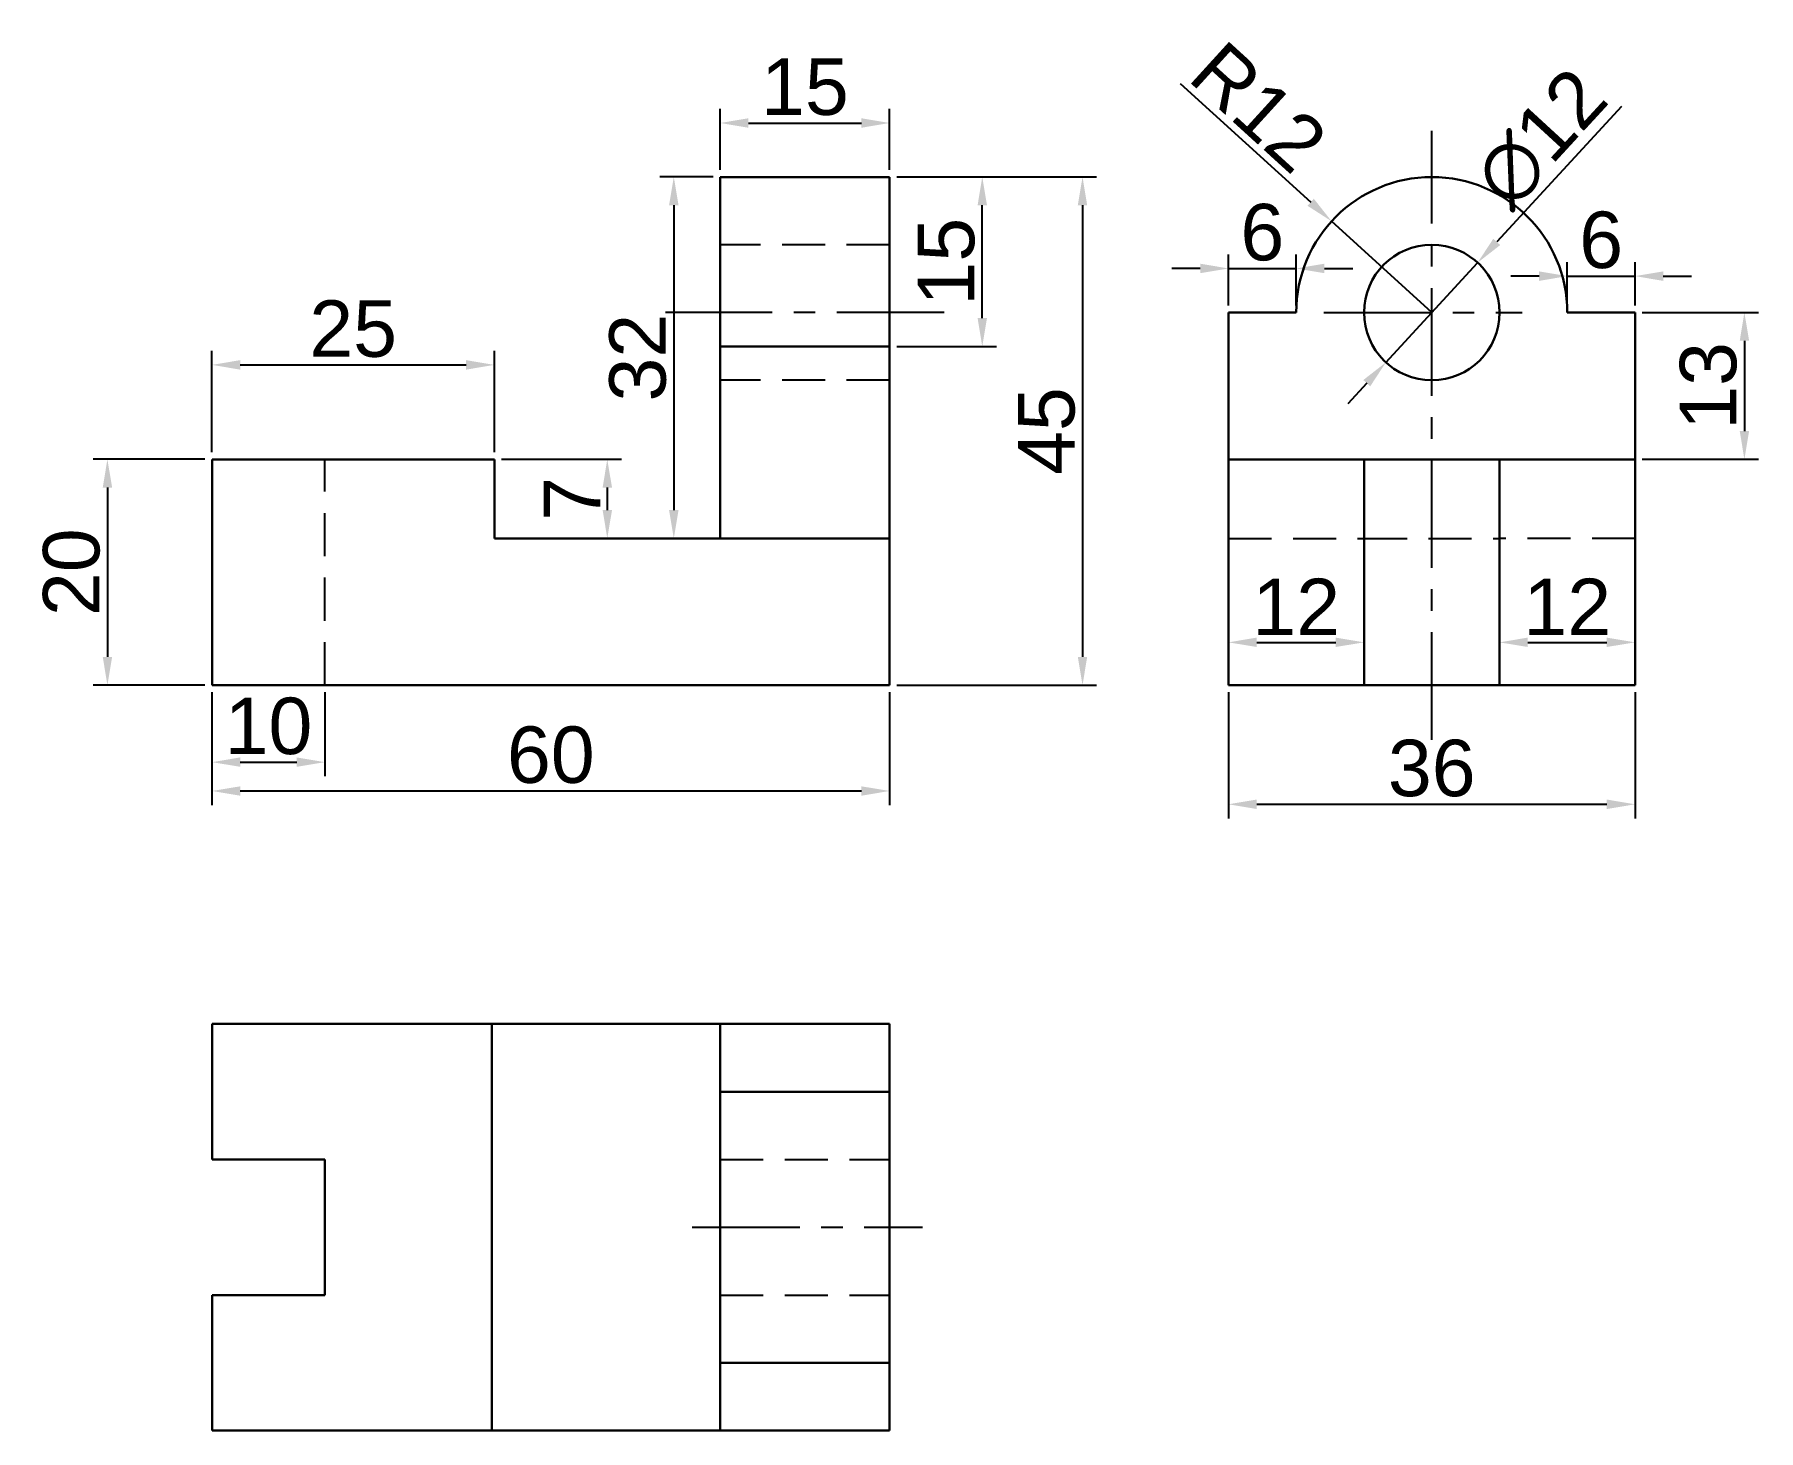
# Model space of a CAD drawing. Header units: millimetres. Extents: x 2129 to 2281, y 1885 to 2009.
import ezdxf

# ---------------------------------------------------------------- set-up
doc = ezdxf.new("R2010")
doc.units = ezdxf.units.MM
doc.header["$LTSCALE"] = 0.3
doc.linetypes.add('CENTER', pattern=[50.8, 31.75, -6.35, 6.35, -6.35])
doc.linetypes.add('DASHED', pattern=[19.05, 12.7, -6.35])
doc.styles.get("Standard").update_dxf_attribs({"font": 'arial.ttf'})
doc.dimstyles.new('ISO-25', dxfattribs={"dimtxt": 5, "dimasz": 2.5, "dimexe": 1.25, "dimexo": 0.625, "dimtad": 1, "dimtxsty": 'Standard', "dimcen": 2.5, "dimadec": 0, "dimazin": 0, "dimtfac": 1, "dimtmove": 0, "dimatfit": 3, "dimfxl": 1, "dimarcsym": 0})

# ---------------------------------------------------------------- blocks, each defined once
blk = doc.blocks.new('*D2')
at = {"color": 0, "lineweight": -2, "transparency": 16777216}
for p, q in [((2144.41, 1950.5), (2144.41, 1940.51)), ((2204.41, 1950.5), (2204.41, 1940.51)), ((2146.91, 1941.76), (2201.91, 1941.76))]:
    blk.add_line(p, q, dxfattribs=at)
at = {"color": 0, "transparency": 16777216}
for points in [[(2146.91, 1942.17), (2146.91, 1941.34), (2144.41, 1941.76)], [(2201.91, 1942.17), (2201.91, 1941.34), (2204.41, 1941.76)]]:
    blk.add_solid(points, dxfattribs=at)
at = {"layer": 'Defpoints', "color": 0, "transparency": 16777216}
for p in [(2144.41, 1951.13), (2204.41, 1951.13), (2204.41, 1941.76)]:
    blk.add_point(p, dxfattribs=at)
at = {"color": 0, "transparency": 16777216, "insert": (2174.41, 1944.94), "char_height": 5, "attachment_point": 5}
blk.add_mtext('60', dxfattribs=at)
blk = doc.blocks.new('*D3')
at = {"color": 0, "lineweight": -2, "transparency": 16777216}
for p, q in [((2205.04, 1996.13), (2222.74, 1996.13)), ((2221.49, 1993.63), (2221.49, 1953.63)), ((2205.04, 1951.13), (2222.74, 1951.13))]:
    blk.add_line(p, q, dxfattribs=at)
at = {"color": 0, "transparency": 16777216}
for points in [[(2221.07, 1993.63), (2221.9, 1993.63), (2221.49, 1996.13)], [(2221.07, 1953.63), (2221.9, 1953.63), (2221.49, 1951.13)]]:
    blk.add_solid(points, dxfattribs=at)
at = {"layer": 'Defpoints', "color": 0, "transparency": 16777216}
for p in [(2204.41, 1996.13), (2204.41, 1951.13), (2221.49, 1951.13)]:
    blk.add_point(p, dxfattribs=at)
at = {"color": 0, "transparency": 16777216, "insert": (2218.32, 1973.63), "char_height": 5, "attachment_point": 5, "rotation": 90}
blk.add_mtext('45', dxfattribs=at)
blk = doc.blocks.new('*D4')
at = {"color": 0, "lineweight": -2, "transparency": 16777216}
for p, q in [((2143.79, 1971.13), (2133.9, 1971.13)), ((2135.15, 1968.63), (2135.15, 1953.63)), ((2143.79, 1951.13), (2133.9, 1951.13))]:
    blk.add_line(p, q, dxfattribs=at)
at = {"color": 0, "transparency": 16777216}
for points in [[(2134.74, 1968.63), (2135.57, 1968.63), (2135.15, 1971.13)], [(2134.74, 1953.63), (2135.57, 1953.63), (2135.15, 1951.13)]]:
    blk.add_solid(points, dxfattribs=at)
at = {"layer": 'Defpoints', "color": 0, "transparency": 16777216}
for p in [(2144.41, 1971.13), (2135.15, 1951.13), (2144.41, 1951.13)]:
    blk.add_point(p, dxfattribs=at)
at = {"color": 0, "transparency": 16777216, "insert": (2131.98, 1961.13), "char_height": 5, "attachment_point": 5, "rotation": 90}
blk.add_mtext('20', dxfattribs=at)
blk = doc.blocks.new('*D5')
at = {"color": 0, "lineweight": -2, "transparency": 16777216}
for p, q in [((2144.41, 1971.75), (2144.41, 1980.74)), ((2169.41, 1971.75), (2169.41, 1980.74)), ((2146.91, 1979.49), (2166.91, 1979.49))]:
    blk.add_line(p, q, dxfattribs=at)
at = {"color": 0, "transparency": 16777216}
for points in [[(2146.91, 1979.91), (2146.91, 1979.07), (2144.41, 1979.49)], [(2166.91, 1979.91), (2166.91, 1979.07), (2169.41, 1979.49)]]:
    blk.add_solid(points, dxfattribs=at)
at = {"layer": 'Defpoints', "color": 0, "transparency": 16777216}
for p in [(2169.41, 1979.49), (2144.41, 1971.13), (2169.41, 1971.13)]:
    blk.add_point(p, dxfattribs=at)
at = {"color": 0, "transparency": 16777216, "insert": (2156.91, 1982.67), "char_height": 5, "attachment_point": 5}
blk.add_mtext('25', dxfattribs=at)
blk = doc.blocks.new('*D6')
at = {"color": 0, "lineweight": -2, "transparency": 16777216}
for p, q in [((2170.04, 1971.13), (2180.66, 1971.13)), ((2179.41, 1968.63), (2179.41, 1966.63)), ((2170.04, 1964.13), (2180.66, 1964.13))]:
    blk.add_line(p, q, dxfattribs=at)
at = {"color": 0, "transparency": 16777216}
for points in [[(2179, 1968.63), (2179.83, 1968.63), (2179.41, 1971.13)], [(2179, 1966.63), (2179.83, 1966.63), (2179.41, 1964.13)]]:
    blk.add_solid(points, dxfattribs=at)
at = {"layer": 'Defpoints', "color": 0, "transparency": 16777216}
for p in [(2169.41, 1971.13), (2169.41, 1964.13), (2179.41, 1964.13)]:
    blk.add_point(p, dxfattribs=at)
at = {"color": 0, "transparency": 16777216, "insert": (2176.29, 1967.63), "char_height": 5, "attachment_point": 5, "rotation": 90}
blk.add_mtext('7', dxfattribs=at)
blk = doc.blocks.new('*D7')
at = {"color": 0, "lineweight": -2, "transparency": 16777216}
for p, q in [((2188.79, 1996.13), (2184.05, 1996.13)), ((2185.3, 1993.63), (2185.3, 1966.63)), ((2188.79, 1964.13), (2184.05, 1964.13))]:
    blk.add_line(p, q, dxfattribs=at)
at = {"color": 0, "transparency": 16777216}
for points in [[(2184.88, 1993.63), (2185.72, 1993.63), (2185.3, 1996.13)], [(2184.88, 1966.63), (2185.72, 1966.63), (2185.3, 1964.13)]]:
    blk.add_solid(points, dxfattribs=at)
at = {"layer": 'Defpoints', "color": 0, "transparency": 16777216}
for p in [(2189.41, 1996.13), (2185.3, 1964.13), (2189.41, 1964.13)]:
    blk.add_point(p, dxfattribs=at)
at = {"color": 0, "transparency": 16777216, "insert": (2182.12, 1980.13), "char_height": 5, "attachment_point": 5, "rotation": 90}
blk.add_mtext('32', dxfattribs=at)
blk = doc.blocks.new('*D8')
at = {"color": 0, "lineweight": -2, "transparency": 16777216}
for p, q in [((2205.04, 1996.13), (2213.86, 1996.13)), ((2212.61, 1983.63), (2212.61, 1993.63)), ((2205.04, 1981.13), (2213.86, 1981.13))]:
    blk.add_line(p, q, dxfattribs=at)
at = {"color": 0, "transparency": 16777216}
for points in [[(2212.2, 1993.63), (2213.03, 1993.63), (2212.61, 1996.13)], [(2212.2, 1983.63), (2213.03, 1983.63), (2212.61, 1981.13)]]:
    blk.add_solid(points, dxfattribs=at)
at = {"layer": 'Defpoints', "color": 0, "transparency": 16777216}
for p in [(2204.41, 1996.13), (2212.61, 1996.13), (2204.41, 1981.13)]:
    blk.add_point(p, dxfattribs=at)
at = {"color": 0, "transparency": 16777216, "insert": (2209.44, 1988.63), "char_height": 5, "attachment_point": 5, "rotation": 90}
blk.add_mtext('15', dxfattribs=at)
blk = doc.blocks.new('*D9')
at = {"color": 0, "lineweight": -2, "transparency": 16777216}
for p, q in [((2189.41, 1996.75), (2189.41, 2002.16)), ((2204.41, 1996.75), (2204.41, 2002.16)), ((2191.91, 2000.91), (2201.91, 2000.91))]:
    blk.add_line(p, q, dxfattribs=at)
at = {"color": 0, "transparency": 16777216}
for points in [[(2191.91, 2001.33), (2191.91, 2000.49), (2189.41, 2000.91)], [(2201.91, 2001.33), (2201.91, 2000.49), (2204.41, 2000.91)]]:
    blk.add_solid(points, dxfattribs=at)
at = {"layer": 'Defpoints', "color": 0, "transparency": 16777216}
for p in [(2204.41, 2000.91), (2189.41, 1996.13), (2204.41, 1996.13)]:
    blk.add_point(p, dxfattribs=at)
at = {"color": 0, "transparency": 16777216, "insert": (2196.91, 2004.09), "char_height": 5, "attachment_point": 5}
blk.add_mtext('15', dxfattribs=at)
blk = doc.blocks.new('*D10')
at = {"color": 0, "lineweight": -2, "transparency": 16777216}
for p, q in [((2144.41, 1950.5), (2144.41, 1943.06)), ((2154.41, 1950.5), (2154.41, 1943.06)), ((2146.91, 1944.31), (2151.91, 1944.31))]:
    blk.add_line(p, q, dxfattribs=at)
at = {"color": 0, "transparency": 16777216}
for points in [[(2146.91, 1944.73), (2146.91, 1943.9), (2144.41, 1944.31)], [(2151.91, 1944.73), (2151.91, 1943.9), (2154.41, 1944.31)]]:
    blk.add_solid(points, dxfattribs=at)
at = {"layer": 'Defpoints', "color": 0, "transparency": 16777216}
for p in [(2144.41, 1951.13), (2154.41, 1951.13), (2154.41, 1944.31)]:
    blk.add_point(p, dxfattribs=at)
at = {"color": 0, "transparency": 16777216, "insert": (2149.41, 1947.49), "char_height": 5, "attachment_point": 5}
blk.add_mtext('10', dxfattribs=at)
blk = doc.blocks.new('*D11')
at = {"color": 0, "lineweight": -2, "transparency": 16777216}
for p, q in [((2234.41, 1950.5), (2234.41, 1939.33)), ((2270.41, 1950.5), (2270.41, 1939.33)), ((2236.91, 1940.58), (2267.91, 1940.58))]:
    blk.add_line(p, q, dxfattribs=at)
at = {"color": 0, "transparency": 16777216}
for points in [[(2236.91, 1941), (2236.91, 1940.16), (2234.41, 1940.58)], [(2267.91, 1941), (2267.91, 1940.16), (2270.41, 1940.58)]]:
    blk.add_solid(points, dxfattribs=at)
at = {"layer": 'Defpoints', "color": 0, "transparency": 16777216}
for p in [(2234.41, 1951.13), (2270.41, 1951.13), (2270.41, 1940.58)]:
    blk.add_point(p, dxfattribs=at)
at = {"color": 0, "transparency": 16777216, "insert": (2252.41, 1943.76), "char_height": 5, "attachment_point": 5}
blk.add_mtext('36', dxfattribs=at)
blk = doc.blocks.new('*D12')
at = {"color": 0, "lineweight": -2, "transparency": 16777216}
for p, q in [((2234.41, 1956.66), (2234.41, 1953.67)), ((2246.41, 1956.66), (2246.41, 1953.67)), ((2236.91, 1954.92), (2243.91, 1954.92))]:
    blk.add_line(p, q, dxfattribs=at)
at = {"color": 0, "transparency": 16777216}
for points in [[(2236.91, 1955.34), (2236.91, 1954.51), (2234.41, 1954.92)], [(2243.91, 1955.34), (2243.91, 1954.51), (2246.41, 1954.92)]]:
    blk.add_solid(points, dxfattribs=at)
at = {"layer": 'Defpoints', "color": 0, "transparency": 16777216}
for p in [(2234.41, 1957.28), (2246.41, 1957.28), (2246.41, 1954.92)]:
    blk.add_point(p, dxfattribs=at)
at = {"color": 0, "transparency": 16777216, "insert": (2240.41, 1958.06), "char_height": 5, "attachment_point": 5}
blk.add_mtext('12', dxfattribs=at)
blk = doc.blocks.new('*D13')
at = {"color": 0, "lineweight": -2, "transparency": 16777216}
for p, q in [((2258.41, 1956.85), (2258.41, 1953.67)), ((2270.41, 1956.85), (2270.41, 1953.67)), ((2260.91, 1954.92), (2267.91, 1954.92))]:
    blk.add_line(p, q, dxfattribs=at)
at = {"color": 0, "transparency": 16777216}
for points in [[(2260.91, 1955.34), (2260.91, 1954.51), (2258.41, 1954.92)], [(2267.91, 1955.34), (2267.91, 1954.51), (2270.41, 1954.92)]]:
    blk.add_solid(points, dxfattribs=at)
at = {"layer": 'Defpoints', "color": 0, "transparency": 16777216}
for p in [(2258.41, 1957.48), (2270.41, 1957.48), (2270.41, 1954.92)]:
    blk.add_point(p, dxfattribs=at)
at = {"color": 0, "transparency": 16777216, "insert": (2264.41, 1958.06), "char_height": 5, "attachment_point": 5}
blk.add_mtext('12', dxfattribs=at)
blk = doc.blocks.new('*D14')
at = {"color": 0, "lineweight": -2, "transparency": 16777216}
for p, q in [((2271.04, 1984.13), (2281.34, 1984.13)), ((2280.09, 1981.63), (2280.09, 1973.63)), ((2271.04, 1971.13), (2281.34, 1971.13))]:
    blk.add_line(p, q, dxfattribs=at)
at = {"color": 0, "transparency": 16777216}
for points in [[(2279.68, 1981.63), (2280.51, 1981.63), (2280.09, 1984.13)], [(2279.68, 1973.63), (2280.51, 1973.63), (2280.09, 1971.13)]]:
    blk.add_solid(points, dxfattribs=at)
at = {"layer": 'Defpoints', "color": 0, "transparency": 16777216}
for p in [(2270.41, 1984.13), (2270.41, 1971.13), (2280.09, 1971.13)]:
    blk.add_point(p, dxfattribs=at)
at = {"color": 0, "transparency": 16777216, "insert": (2276.91, 1977.63), "char_height": 5, "attachment_point": 5, "rotation": 90}
blk.add_mtext('13', dxfattribs=at)
blk = doc.blocks.new('*D15')
at = {"color": 0, "lineweight": -2, "transparency": 16777216}
for p, q in [((2264.41, 1984.75), (2264.41, 1988.6)), ((2270.41, 1984.75), (2270.41, 1988.6)), ((2261.91, 1987.35), (2259.41, 1987.35)), ((2264.41, 1987.35), (2270.41, 1987.35)), ((2272.91, 1987.35), (2275.41, 1987.35))]:
    blk.add_line(p, q, dxfattribs=at)
at = {"color": 0, "transparency": 16777216}
for points in [[(2261.91, 1987.77), (2261.91, 1986.93), (2264.41, 1987.35)], [(2272.91, 1987.77), (2272.91, 1986.93), (2270.41, 1987.35)]]:
    blk.add_solid(points, dxfattribs=at)
at = {"layer": 'Defpoints', "color": 0, "transparency": 16777216}
for p in [(2270.41, 1987.35), (2264.41, 1984.13), (2270.41, 1984.13)]:
    blk.add_point(p, dxfattribs=at)
at = {"color": 0, "transparency": 16777216, "insert": (2267.41, 1990.53), "char_height": 5, "attachment_point": 5}
blk.add_mtext('6', dxfattribs=at)
blk = doc.blocks.new('*D16')
at = {"color": 0, "lineweight": -2, "transparency": 16777216}
for p, q in [((2234.41, 1984.75), (2234.41, 1989.28)), ((2240.41, 1984.75), (2240.41, 1989.28)), ((2231.91, 1988.03), (2229.41, 1988.03)), ((2234.41, 1988.03), (2240.41, 1988.03)), ((2242.91, 1988.03), (2245.41, 1988.03))]:
    blk.add_line(p, q, dxfattribs=at)
at = {"color": 0, "transparency": 16777216}
for points in [[(2231.91, 1988.45), (2231.91, 1987.61), (2234.41, 1988.03)], [(2242.91, 1988.45), (2242.91, 1987.61), (2240.41, 1988.03)]]:
    blk.add_solid(points, dxfattribs=at)
at = {"layer": 'Defpoints', "color": 0, "transparency": 16777216}
for p in [(2240.41, 1988.03), (2234.41, 1984.13), (2240.41, 1984.13)]:
    blk.add_point(p, dxfattribs=at)
at = {"color": 0, "transparency": 16777216, "insert": (2237.41, 1991.21), "char_height": 5, "attachment_point": 5}
blk.add_mtext('6', dxfattribs=at)
blk = doc.blocks.new('*D17')
at = {"color": 0, "lineweight": -2, "transparency": 16777216}
for p, q in [((2269.2, 2002.38), (2258.17, 1990.38)), ((2248.35, 1979.71), (2256.47, 1988.54)), ((2246.66, 1977.87), (2244.97, 1976.03))]:
    blk.add_line(p, q, dxfattribs=at)
at = {"color": 0, "transparency": 16777216}
for points in [[(2257.86, 1990.66), (2258.47, 1990.1), (2256.47, 1988.54)], [(2246.35, 1978.15), (2246.96, 1977.59), (2248.35, 1979.71)]]:
    blk.add_solid(points, dxfattribs=at)
at = {"layer": 'Defpoints', "color": 0, "transparency": 16777216}
for p in [(2256.47, 1988.54), (2248.35, 1979.71)]:
    blk.add_point(p, dxfattribs=at)
at = {"color": 0, "transparency": 16777216, "insert": (2262.09, 1999.55), "char_height": 5, "attachment_point": 5, "rotation": 47.3941}
blk.add_mtext('∅12', dxfattribs=at)
blk = doc.blocks.new('*D19')
at = {"color": 0, "lineweight": -2, "transparency": 16777216}
for p, q in [((2230.12, 2004.42), (2241.69, 1993.89)), ((2252.41, 1984.13), (2243.54, 1992.21))]:
    blk.add_line(p, q, dxfattribs=at)
at = {"color": 0, "transparency": 16777216}
blk.add_solid([(2241.97, 1994.2), (2241.41, 1993.58), (2243.54, 1992.21)], dxfattribs=at)
at = {"layer": 'Defpoints', "color": 0, "transparency": 16777216}
for p in [(2243.54, 1992.21), (2252.41, 1984.13)]:
    blk.add_point(p, dxfattribs=at)
at = {"color": 0, "transparency": 16777216, "insert": (2237.09, 2002.32), "char_height": 5, "attachment_point": 5, "rotation": 317.675}
blk.add_mtext('R12', dxfattribs=at)

msp = doc.modelspace()

# ---------------------------------------------------------------- linework, layer by layer
at = {"linetype": 'CENTER'}
for p, q in [((2252.412, 1946.283), (2252.412, 2000.226)), ((2209.252, 1984.125), (2184.555, 1984.125)), ((2242.841, 1984.125), (2260.426, 1984.125)), ((2186.924, 1903.125), (2207.308, 1903.125))]:
    msp.add_line(p, q, dxfattribs=at)
at = {"lineweight": 30}
for p, q in [((2204.412, 1996.125), (2189.412, 1996.125)), ((2189.412, 1996.125), (2189.412, 1981.125)), ((2204.412, 1981.125), (2204.412, 1996.125)), ((2234.412, 1964.125), (2234.412, 1984.125)), ((2234.412, 1984.125), (2240.412, 1984.125)), ((2264.412, 1984.125), (2270.412, 1984.125)), ((2270.412, 1971.125), (2270.412, 1984.125)), ((2189.412, 1964.125), (2189.412, 1981.125)), ((2189.412, 1981.125), (2204.412, 1981.125)), ((2204.412, 1951.125), (2204.412, 1981.125)), ((2144.412, 1971.125), (2169.412, 1971.125)), ((2144.412, 1951.125), (2144.412, 1971.125)), ((2169.412, 1964.125), (2169.412, 1971.125)), ((2234.412, 1951.125), (2234.412, 1971.125)), ((2234.412, 1971.125), (2246.412, 1971.125)), ((2234.412, 1971.125), (2246.412, 1971.125)), ((2246.412, 1971.125), (2246.412, 1951.125)), ((2246.412, 1971.125), (2258.412, 1971.125)), ((2246.412, 1971.125), (2258.412, 1971.125)), ((2270.412, 1971.125), (2258.412, 1971.125)), ((2258.412, 1971.125), (2258.412, 1951.125)), ((2270.412, 1951.125), (2270.412, 1971.125)), ((2169.412, 1964.125), (2189.412, 1964.125)), ((2189.412, 1964.125), (2204.412, 1964.125)), ((2144.412, 1951.125), (2204.412, 1951.125)), ((2234.412, 1951.125), (2270.412, 1951.125)), ((2144.412, 1921.125), (2204.412, 1921.125)), ((2144.412, 1909.125), (2144.412, 1921.125)), ((2169.174, 1921.125), (2169.174, 1885.125)), ((2189.412, 1921.125), (2189.412, 1885.125)), ((2204.412, 1921.125), (2204.412, 1885.125)), ((2189.412, 1915.125), (2204.412, 1915.125)), ((2144.412, 1909.125), (2154.412, 1909.125)), ((2154.412, 1909.125), (2154.412, 1897.125)), ((2144.412, 1885.125), (2144.412, 1897.125)), ((2154.412, 1897.125), (2144.412, 1897.125)), ((2204.412, 1891.125), (2189.412, 1891.125)), ((2204.412, 1885.125), (2144.412, 1885.125))]:
    msp.add_line(p, q, dxfattribs=at)
at = {"linetype": 'DASHED'}
for p, q in [((2204.412, 1990.125), (2189.412, 1990.125)), ((2204.412, 1978.125), (2189.412, 1978.125)), ((2154.412, 1951.125), (2154.412, 1971.125)), ((2234.412, 1964.125), (2246.412, 1964.125)), ((2246.412, 1964.125), (2258.412, 1964.125)), ((2270.412, 1964.125), (2258.412, 1964.125)), ((2189.412, 1909.125), (2204.412, 1909.125)), ((2189.412, 1897.125), (2204.412, 1897.125))]:
    msp.add_line(p, q, dxfattribs=at)
at = {"lineweight": 30}
msp.add_circle((2252.412, 1984.125), 6, dxfattribs=at)
msp.add_arc((2252.412, 1984.125), 12, 0, 180, dxfattribs=at)

# ---------------------------------------------------------------- dimensions: what is measured, and where the dimension line sits
for base, p1, p2, picture, middle in [((2204.412, 2000.909), (2189.412, 1996.125), (2204.412, 1996.125), '*D9', (2196.912, 2004.087)), ((2240.412, 1988.03), (2234.412, 1984.125), (2240.412, 1984.125), '*D16', (2237.412, 1991.208)), ((2270.412, 1987.349), (2264.412, 1984.125), (2270.412, 1984.125), '*D15', (2267.412, 1990.527)), ((2169.412, 1979.489), (2144.412, 1971.125), (2169.412, 1971.125), '*D5', (2156.912, 1982.667)), ((2246.412, 1954.924), (2234.412, 1957.283), (2246.412, 1957.283), '*D12', (2240.412, 1958.06)), ((2270.412, 1954.924), (2258.412, 1957.479), (2270.412, 1957.479), '*D13', (2264.412, 1958.06)), ((2204.412, 1941.758), (2144.412, 1951.125), (2204.412, 1951.125), '*D2', (2174.412, 1944.936)), ((2154.412, 1944.313), (2144.412, 1951.125), (2154.412, 1951.125), '*D10', (2149.412, 1947.491)), ((2270.412, 1940.579), (2234.412, 1951.125), (2270.412, 1951.125), '*D11', (2252.412, 1943.758))]:
    dim = msp.add_linear_dim(base=base, p1=p1, p2=p2, dimstyle='ISO-25')
    dim.commit()
    dim.dimension.update_dxf_attribs({"geometry": picture, "text_midpoint": middle})
dim = msp.add_radius_dim(center=(2252.412, 1984.125), mpoint=(2243.54, 1992.205), dimstyle='ISO-25')
dim.commit()
dim.dimension.update_dxf_attribs({"geometry": '*D19', "text_midpoint": (2237.095, 2002.316)})
dim = msp.add_diameter_dim_2p(p1=(2248.35, 1979.709), p2=(2256.474, 1988.541), dimstyle='ISO-25')
dim.commit()
dim.dimension.update_dxf_attribs({"geometry": '*D17', "text_midpoint": (2262.088, 1999.547)})
for base, p1, p2, picture, middle in [((2185.302, 1964.125), (2189.412, 1996.125), (2189.412, 1964.125), '*D7', (2182.122, 1980.125)), ((2212.614, 1996.125), (2204.412, 1981.125), (2204.412, 1996.125), '*D8', (2209.436, 1988.625)), ((2280.092, 1971.125), (2270.412, 1984.125), (2270.412, 1971.125), '*D14', (2276.912, 1977.625)), ((2135.153, 1951.125), (2144.412, 1971.125), (2144.412, 1951.125), '*D4', (2131.975, 1961.125)), ((2179.412, 1964.125), (2169.412, 1971.125), (2169.412, 1964.125), '*D6', (2176.287, 1967.625))]:
    dim = msp.add_linear_dim(base=base, p1=p1, p2=p2, angle=90, dimstyle='ISO-25')
    dim.commit()
    dim.dimension.update_dxf_attribs({"geometry": picture, "text_midpoint": middle})
dim = msp.add_linear_dim(base=(2221.487, 1951.125), p1=(2204.412, 1996.125), p2=(2204.412, 1951.125), angle=90, dimstyle='ISO-25')
dim.commit()
dim.dimension.update_dxf_attribs({"geometry": '*D3', "text_midpoint": (2221.487, 1973.625), "dimtype": 160})

doc.saveas('drawing.dxf')
